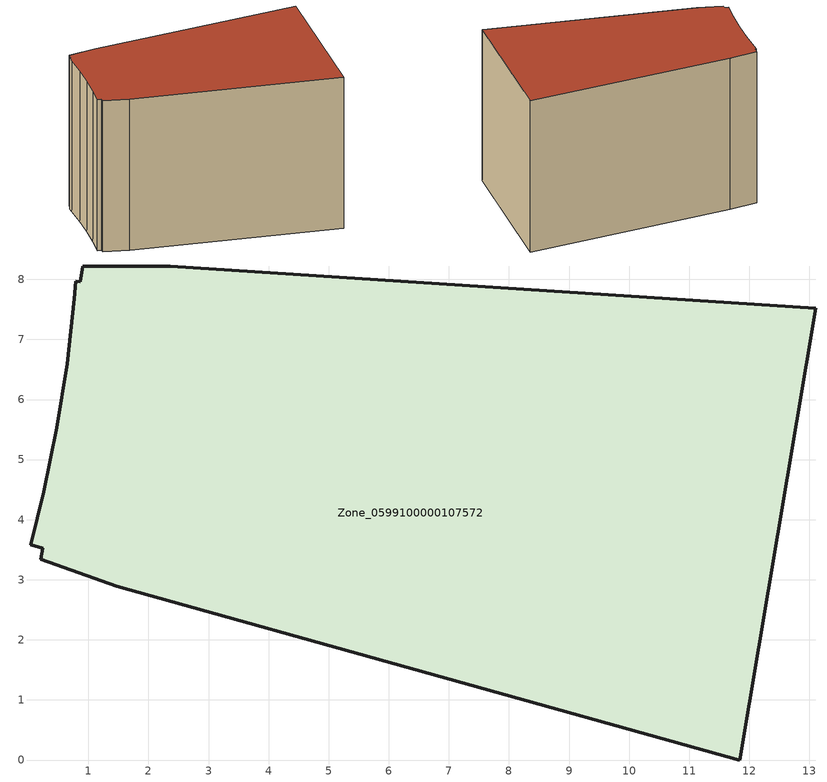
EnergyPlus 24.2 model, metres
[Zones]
Zone_0599100000107572
 floor ground (C_G): 0.65,6.6 0.77,7.67 0.79,7.97 0.87,7.96 0.9,8.21 2.37,8.22 13.11,7.52 11.84,0 1.48,2.89 0.21,3.34 0.24,3.52 0.04,3.58 0.26,4.46 0.48,5.53 z0
 wall outside (C_F): 13.11,7.52 2.37,8.22 0.9,8.21 0.87,7.96 0.79,7.97 0.77,7.67 0.65,6.6 0.48,5.53 0.26,4.46 0.04,3.58 0.24,3.52 0.21,3.34 1.48,2.89 11.84,0 13.11,7.52 z0:8.48
 roof outside (C_R): 0.87,7.96 0.79,7.97 0.77,7.67 0.65,6.6 0.48,5.53 0.26,4.46 0.04,3.58 0.24,3.52 0.21,3.34 1.48,2.89 11.84,0 13.11,7.52 2.37,8.22 0.9,8.21 z8.48
[BUILDING]
Pand.0599100000107572: North Axis=0; Terrain=City; Loads Convergence Tolerance Value=0.04; Temperature Convergence Tolerance Value=0.4; Solar Distribution=FullExterior; Maximum Number of Warmup Days=25; Minimum Number of Warmup Days=1
[Site:Location]
Rotterdam.The.Hague.AP_ZH_NLD Design_Conditions: Latitude=51.96; Longitude=4.45; Time Zone=1; Elevation=-4.5
[SITE:GROUNDTEMPERATURE:BUILDINGSURFACE]
18, 18, 18, 18, 18, 18, 18, 18, 18, 18, 18, 18
[MATERIAL] Thermal Absorptance=0.9; Solar Absorptance=0.7; Visible Absorptance=0.7
Name | Roughness | Thickness | Conductivity | Density | Specific Heat
G.TI.1992-2005 | MediumSmooth | 0.15 | 0.06 | 540 | 1210
F.TI.1992-2005 | Rough | 0.3 | 0.12 | 1920 | 840
R.TI.1992-2005 | MediumRough | 0.2 | 0.08 | 1500 | 1000
[CONSTRUCTION]
C_G: G.TI.1992-2005
C_F: F.TI.1992-2005
C_R: R.TI.1992-2005
[ZONE]
Zone_0599100000107572: Type=1; Multiplier=1; Ceiling Height=Autocalculate; Volume=Autocalculate; Floor Area=autocalculate; Part of Total Floor Area=Yes
[ZONEINFILTRATION:DESIGNFLOWRATE]
Infil_Zone_0599100000107572: Zone or ZoneList or Space or SpaceList=Zone_0599100000107572; Schedule=AlwaysOn; Design Flow Rate Calculation Method=Flow/Area; Flow Rate per Floor Area=0.0015; Constant Term Coefficient=1; Temperature Term Coefficient=0; Velocity Term Coefficient=0; Velocity Squared Term Coefficient=0
[HVACTEMPLATE:ZONE:IDEALLOADSAIRSYSTEM]
Zone_0599100000107572: Maximum Heating Supply Air Temperature=50; Minimum Cooling Supply Air Temperature=13; Maximum Heating Supply Air Humidity Ratio=0.0156; Minimum Cooling Supply Air Humidity Ratio=0.0077; Heating Limit=NoLimit; Cooling Limit=NoLimit; Dehumidification Control Type=ConstantSensibleHeatRatio; Cooling Sensible Heat Ratio=0.7; Dehumidification Setpoint=60; Humidification Control Type=None; Humidification Setpoint=30; Outdoor Air Method=None; Outdoor Air Flow Rate per Person=0.00944; Outdoor Air Flow Rate per Zone Floor Area=0; Outdoor Air Flow Rate per Zone=0; Demand Controlled Ventilation Type=None; Outdoor Air Economizer Type=NoEconomizer; Heat Recovery Type=None; Sensible Heat Recovery Effectiveness=0.7; Latent Heat Recovery Effectiveness=0.65
[ZONECONTROL:THERMOSTAT]
ThermostatControl_Zone_0599100000107572: Zone or ZoneList=Zone_0599100000107572; Control Type Schedule=DualSetpointControlType; Control 1=Thermostat_Zone_0599100000107572; Temperature Difference Between Cutout And Setpoint=0
[THERMOSTATSETPOINT:DUALSETPOINT]
Thermostat_Zone_0599100000107572: Heating Setpoint Temperature Schedule=HeatingSetpoint_Zone_0599100000107572; Cooling Setpoint Temperature Schedule=CoolingSetpoint_Zone_0599100000107572
[SCHEDULE:COMPACT]
HeatingSetpoint_Zone_0599100000107572: Through: 12/31, For: AllDays, Until: 24:00, 21
CoolingSetpoint_Zone_0599100000107572: Through: 12/31, For: AllDays, Until: 24:00, 24
DualSetpointControlType: Through: 12/31, For: AllDays, Until: 24:00, 4
AlwaysOn: Through: 12/31, For: AllDays, Until: 24:00, 1
